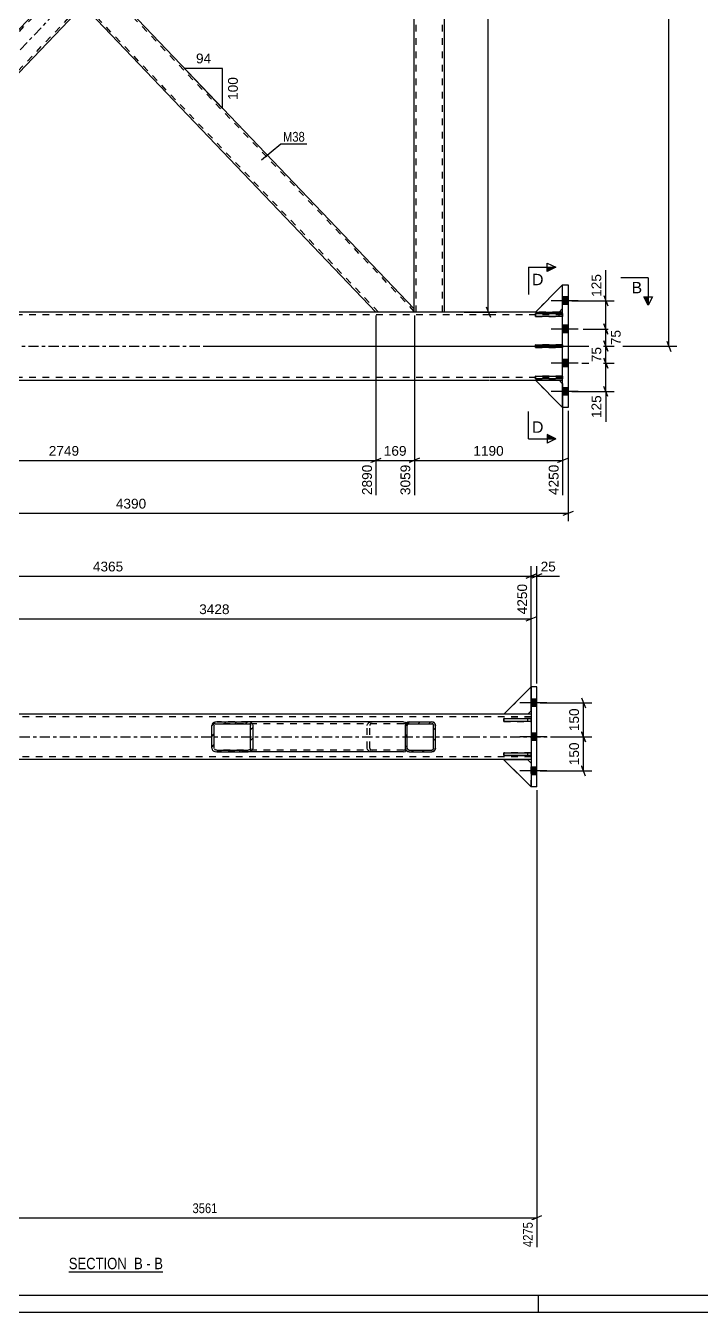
# Model space of a CAD drawing. Header units: millimetres. Extents: x 0 to 1189, y 0 to 841.
# Drawn here: x 198.4 to 396.8, y 0 to 377.7 of the extents above; entities that cross this region are included whole.
import ezdxf

# ---------------------------------------------------------------- set-up
doc = ezdxf.new("R2010")
doc.units = ezdxf.units.MM
doc.linetypes.add('DXK_LINE_DOT2', pattern=[3.9198, 1.9599, -1.9599])
doc.linetypes.add('DXK_LINE_DOT3', pattern=[5.9187, 2.979, -0.9799, 0.9799, -0.9799])
doc.styles.add('Arial', font='ARIAL.TTF', dxfattribs={"height": 0.2})
doc.styles.add('Arial Narrow', font='ARIALN.TTF', dxfattribs={"height": 0.2})

# ---------------------------------------------------------------- blocks, each defined once
blk = doc.blocks.new('Unknown-318890741-1126')
at = {"color": 5, "linetype": 'Continuous'}
for p, q in [((5, 5), (1184, 5)), ((349, 0), (349, 5)), ((0, 0), (1189, 0))]:
    blk.add_line(p, q, dxfattribs=at)
blk = doc.blocks.new('Unknown-318890741-17 - 2578')
at = {"color": 6, "linetype": 'Continuous'}
blk.add_line((211.03, 11.9), (238.67, 11.9), dxfattribs=at)
at = {"color": 0, "linetype": 'Continuous'}
blk.add_wipeout([(229.14, 12.65), (229.14, 16.15), (211.03, 16.15), (211.03, 12.65)], dxfattribs=at)
at = {"color": 7, "linetype": 'Continuous', "style": 'Arial Narrow'}
blk.add_text('SECTION ', height=3.34, dxfattribs=at).set_placement((211.03, 12.65))
at = {"color": 0, "linetype": 'Continuous'}
blk.add_wipeout([(232.74, 12.65), (232.74, 16.15), (230.19, 16.15), (230.19, 12.65)], dxfattribs=at)
blk.add_wipeout([(235.07, 12.65), (235.07, 16.15), (233.79, 16.15), (233.79, 12.65)], dxfattribs=at)
at = {"color": 7, "linetype": 'Continuous', "style": 'Arial Narrow'}
blk.add_text('B', height=3.34, dxfattribs=at).set_placement((230.19, 12.65))
at = {"color": 0, "linetype": 'Continuous'}
blk.add_wipeout([(238.67, 12.65), (238.67, 16.15), (236.12, 16.15), (236.12, 12.65)], dxfattribs=at)
at = {"color": 7, "linetype": 'Continuous', "style": 'Arial Narrow'}
for s, p in [('B', (236.12, 12.65)), ('-', (233.79, 12.65))]:
    blk.add_text(s, height=3.34, dxfattribs=at).set_placement(p)
blk = doc.blocks.new('Part-318890741-4212 - 4193')
at = {"color": 7, "linetype": 'DXK_LINE_DOT2'}
for p, q in [((356.05, 293.14), (348.05, 293.14)), ((348.05, 293.14), (348.05, 292.34)), ((348.05, 292.34), (356.05, 292.34)), ((355.05, 292.34), (355.05, 293.14)), ((356.05, 292.34), (356.05, 293.14))]:
    blk.add_line(p, q, dxfattribs=at)
blk = doc.blocks.new('Part-318890741-4277 - 4193')
at = {"color": 7, "linetype": 'DXK_LINE_DOT2'}
for p, q in [((117.95, 293.81), (301.98, 486.28)), ((128.46, 293.62), (312.49, 486.09)), ((312.5, 486.28), (301.24, 486.28)), ((312.49, 486.09), (312.49, 486.28)), ((209.13, 389.95), (215.22, 396.32)), ((221.31, 389.95), (215.22, 383.58)), ((117.95, 294.59), (118.55, 295.21)), ((117.95, 294.59), (117.95, 294.13)), ((117.95, 294.13), (117.94, 293.62)), ((129.2, 293.62), (117.94, 293.62)), ((117.95, 293.62), (117.95, 293.81))]:
    blk.add_line(p, q, dxfattribs=at)
at = {"color": 7, "linetype": 'DXK_LINE_DOT3'}
blk.add_line((123.11, 293.62), (307.32, 486.28), dxfattribs=at)
at = {"color": 2, "linetype": 'Continuous'}
for p, q in [((301.24, 486.28), (215.22, 396.32)), ((312.49, 485.32), (221.31, 389.95)), ((312.49, 485.77), (312.5, 486.28)), ((312.49, 485.32), (312.49, 485.77)), ((118.55, 295.21), (209.13, 389.95)), ((215.22, 383.58), (129.2, 293.62))]:
    blk.add_line(p, q, dxfattribs=at)
blk = doc.blocks.new('Part-318890741-4316 - 4193')
at = {"color": 2, "linetype": 'Continuous'}
for p, q in [((348.05, 283.97), (356.05, 283.97)), ((348.05, 283.17), (348.05, 283.97)), ((356.05, 283.97), (356.05, 283.17)), ((356.05, 283.17), (348.05, 283.17))]:
    blk.add_line(p, q, dxfattribs=at)
at = {"color": 7, "linetype": 'DXK_LINE_DOT2'}
blk.add_line((355.05, 283.17), (355.05, 283.97), dxfattribs=at)
blk = doc.blocks.new('Part-318890741-4252 - 4193')
at = {"color": 2, "linetype": 'Continuous'}
for p, q in [((215.96, 384.36), (221.31, 389.95)), ((312.49, 294.59), (221.31, 389.95)), ((215.22, 383.58), (215.96, 384.36)), ((301.24, 293.62), (215.22, 383.58)), ((312.49, 294.13), (312.49, 294.59)), ((312.5, 293.62), (312.49, 294.13))]:
    blk.add_line(p, q, dxfattribs=at)
at = {"color": 7, "linetype": 'DXK_LINE_DOT2'}
for p, q in [((312.49, 293.81), (220.94, 389.56)), ((215.27, 383.64), (215.96, 384.36)), ((215.59, 383.97), (215.62, 384)), ((301.97, 293.62), (215.59, 383.97)), ((312.5, 293.62), (301.24, 293.62)), ((312.49, 293.62), (312.49, 293.81)), ((312.49, 293.63), (312.49, 293.62))]:
    blk.add_line(p, q, dxfattribs=at)
blk = doc.blocks.new('Part-318890741-4317 - 4193')
at = {"color": 2, "linetype": 'Continuous'}
for p, q in [((348.05, 274.81), (356.05, 274.81)), ((348.05, 274.01), (348.05, 274.81)), ((356.05, 274.01), (348.05, 274.01)), ((356.05, 274.81), (356.05, 274.01))]:
    blk.add_line(p, q, dxfattribs=at)
at = {"color": 7, "linetype": 'DXK_LINE_DOT2'}
blk.add_line((355.05, 274.01), (355.05, 274.81), dxfattribs=at)
blk = doc.blocks.new('Part-318890741-4318 - 4193')
at = {"color": 7, "linetype": 'DXK_LINE_DOT2'}
for p, q in [((356.05, 283.97), (348.05, 283.97)), ((348.05, 283.97), (348.05, 283.17)), ((355.05, 283.17), (355.05, 283.97)), ((356.05, 283.17), (356.05, 283.97)), ((348.05, 283.17), (356.05, 283.17))]:
    blk.add_line(p, q, dxfattribs=at)
blk = doc.blocks.new('Part-318890741-4322 - 4193')
at = {"color": 7, "linetype": 'DXK_LINE_DOT2'}
for p, q in [((356.05, 301.62), (348.05, 293.62)), ((356.05, 294.62), (356.05, 301.62)), ((355.05, 293.62), (356.05, 294.62)), ((348.05, 293.62), (355.05, 293.62))]:
    blk.add_line(p, q, dxfattribs=at)
blk = doc.blocks.new('Part-318890741-4258 - 4193')
at = {"color": 7, "linetype": 'DXK_LINE_DOT2'}
for p, q in [((312.49, 486.28), (321.29, 486.28)), ((312.49, 485.32), (312.49, 486.28)), ((313.02, 293.62), (313.02, 486.28)), ((320.75, 293.62), (320.75, 486.28)), ((312.49, 293.62), (312.49, 294.59)), ((321.29, 293.62), (312.49, 293.62))]:
    blk.add_line(p, q, dxfattribs=at)
at = {"color": 2, "linetype": 'Continuous'}
for p, q in [((312.49, 294.59), (312.49, 485.32)), ((321.29, 486.28), (321.29, 293.62))]:
    blk.add_line(p, q, dxfattribs=at)
blk = doc.blocks.new('Part-318890741-4323 - 4193')
at = {"color": 2, "linetype": 'Continuous'}
for p, q in [((356.05, 301.62), (348.05, 293.62)), ((355.05, 293.62), (356.05, 294.62)), ((348.05, 293.62), (355.05, 293.62))]:
    blk.add_line(p, q, dxfattribs=at)
at = {"color": 7, "linetype": 'DXK_LINE_DOT2'}
blk.add_line((356.05, 294.62), (356.05, 301.62), dxfattribs=at)
blk = doc.blocks.new('Part-318890741-4309 - 4193')
at = {"color": 7, "linetype": 'DXK_LINE_DOT2'}
for p, q in [((108.55, 273.74), (108.55, 293.62)), ((118.55, 293.62), (108.55, 293.62)), ((334.62, 292.82), (108.55, 292.82)), ((356.05, 292.82), (334.72, 292.82)), ((355.05, 293.62), (348.05, 293.62)), ((356.05, 273.62), (356.05, 293.62)), ((108.55, 274.42), (108.55, 274.48)), ((334.62, 274.42), (108.55, 274.42)), ((118.06, 273.62), (109.04, 273.62)), ((356.05, 274.42), (334.72, 274.42))]:
    blk.add_line(p, q, dxfattribs=at)
at = {"color": 2, "linetype": 'Continuous'}
for p, q in [((334.62, 293.62), (118.55, 293.62)), ((348.05, 293.62), (334.72, 293.62)), ((356.05, 293.62), (355.05, 293.62)), ((108.55, 273.62), (108.55, 274.4)), ((109.04, 273.62), (108.55, 273.62)), ((118.06, 273.62), (334.62, 273.62)), ((334.72, 273.62), (356.05, 273.62))]:
    blk.add_line(p, q, dxfattribs=at)
at = {"color": 7, "linetype": 'DXK_LINE_DOT3'}
for p, q in [((98.55, 283.62), (334.62, 283.62)), ((334.72, 283.62), (366.05, 283.62))]:
    blk.add_line(p, q, dxfattribs=at)
blk = doc.blocks.new('Part-318890741-4315 - 4193')
at = {"color": 2, "linetype": 'Continuous'}
for p, q in [((356.05, 301.62), (357.72, 301.62)), ((356.05, 293.14), (356.05, 301.62)), ((357.72, 301.62), (357.72, 265.62)), ((356.05, 283.97), (356.05, 292.34)), ((356.05, 274.81), (356.05, 283.17)), ((356.05, 265.62), (356.05, 274.01)), ((357.72, 265.62), (356.05, 265.62))]:
    blk.add_line(p, q, dxfattribs=at)
at = {"color": 7, "linetype": 'DXK_LINE_DOT2'}
for p, q in [((356.05, 292.34), (356.05, 293.14)), ((356.05, 283.17), (356.05, 283.97)), ((356.05, 274.01), (356.05, 274.81))]:
    blk.add_line(p, q, dxfattribs=at)
blk = doc.blocks.new('Part-318890741-4319 - 4193')
at = {"color": 7, "linetype": 'DXK_LINE_DOT2'}
for p, q in [((356.05, 274.81), (348.05, 274.81)), ((348.05, 274.81), (348.05, 274.01)), ((348.05, 274.01), (356.05, 274.01)), ((355.05, 274.01), (355.05, 274.81)), ((356.05, 274.01), (356.05, 274.81))]:
    blk.add_line(p, q, dxfattribs=at)
blk = doc.blocks.new('Part-318890741-4320 - 4193')
at = {"color": 7, "linetype": 'DXK_LINE_DOT2'}
for p, q in [((348.05, 273.57), (355.05, 273.57)), ((356.05, 265.57), (348.05, 273.57)), ((355.05, 273.57), (356.05, 272.57)), ((356.05, 272.57), (356.05, 265.57))]:
    blk.add_line(p, q, dxfattribs=at)
blk = doc.blocks.new('Part-318890741-4321 - 4193')
at = {"color": 2, "linetype": 'Continuous'}
for p, q in [((348.05, 273.57), (355.05, 273.57)), ((356.05, 265.57), (348.05, 273.57)), ((355.05, 273.57), (356.05, 272.57)), ((356.05, 265.57), (356.05, 265.62))]:
    blk.add_line(p, q, dxfattribs=at)
at = {"color": 7, "linetype": 'DXK_LINE_DOT2'}
blk.add_line((356.05, 265.62), (356.05, 272.57), dxfattribs=at)
blk = doc.blocks.new('Bolt-318890741-4334 - 4193')
at = {"linetype": 'Continuous'}
for points in [[(356.05, 298.05), (356.05, 295.85), (357.72, 295.85), (357.72, 298.05)], [(356.05, 298.05), (356.05, 295.85), (357.72, 295.85), (357.72, 298.05)], [(356.05, 298.05), (356.05, 295.85), (357.72, 295.85), (357.72, 298.05)], [(356.05, 289.72), (356.05, 287.52), (357.72, 287.52), (357.72, 289.72)], [(356.05, 289.72), (356.05, 287.52), (357.72, 287.52), (357.72, 289.72)], [(356.05, 279.72), (356.05, 277.52), (357.72, 277.52), (357.72, 279.72)], [(356.05, 279.72), (356.05, 277.52), (357.72, 277.52), (357.72, 279.72)], [(356.05, 271.38), (356.05, 269.18), (357.72, 269.18), (357.72, 271.38)], [(356.05, 271.38), (356.05, 269.18), (357.72, 269.18), (357.72, 271.38)], [(356.05, 271.38), (356.05, 269.18), (357.72, 269.18), (357.72, 271.38)]]:
    blk.add_hatch(color=1, dxfattribs=at).paths.add_polyline_path(points)
at = {"color": 1, "linetype": 'Continuous'}
for p, q in [((360.65, 296.95), (352.72, 296.95)), ((360.65, 296.95), (352.72, 296.95)), ((360.65, 296.95), (352.72, 296.95)), ((357.72, 298.05), (356.05, 298.05)), ((357.72, 298.05), (356.05, 298.05)), ((357.72, 298.05), (356.05, 298.05)), ((357.72, 295.85), (356.05, 295.85)), ((357.72, 295.85), (356.05, 295.85)), ((357.72, 295.85), (356.05, 295.85)), ((360.65, 288.62), (352.72, 288.62)), ((360.65, 288.62), (352.72, 288.62)), ((357.72, 289.72), (356.05, 289.72)), ((357.72, 289.72), (356.05, 289.72)), ((357.72, 287.52), (356.05, 287.52)), ((357.72, 287.52), (356.05, 287.52)), ((357.72, 279.72), (356.05, 279.72)), ((357.72, 279.72), (356.05, 279.72)), ((360.65, 278.62), (352.72, 278.62)), ((360.65, 278.62), (352.72, 278.62)), ((357.72, 277.52), (356.05, 277.52)), ((357.72, 277.52), (356.05, 277.52)), ((360.65, 270.28), (352.72, 270.28)), ((360.65, 270.28), (352.72, 270.28)), ((360.65, 270.28), (352.72, 270.28)), ((357.72, 271.38), (356.05, 271.38)), ((357.72, 271.38), (356.05, 271.38)), ((357.72, 271.38), (356.05, 271.38)), ((357.72, 269.18), (356.05, 269.18)), ((357.72, 269.18), (356.05, 269.18)), ((357.72, 269.18), (356.05, 269.18))]:
    blk.add_line(p, q, dxfattribs=at)
blk = doc.blocks.new('Part-318890741-4400 - 4193')
at = {"color": 2, "linetype": 'Continuous'}
for p, q in [((348.05, 293.14), (356.05, 293.14)), ((348.05, 292.34), (348.05, 293.14)), ((356.05, 292.34), (348.05, 292.34)), ((356.05, 293.14), (356.05, 292.34))]:
    blk.add_line(p, q, dxfattribs=at)
at = {"color": 7, "linetype": 'DXK_LINE_DOT2'}
blk.add_line((355.05, 292.34), (355.05, 293.14), dxfattribs=at)
blk = doc.blocks.new('Part-318890741-2645 - 2578')
at = {"linetype": 'Continuous'}
h = blk.add_hatch(dxfattribs=at)
h.set_pattern_fill('', scale=0.7, style=0, pattern_type=0)
h.set_pattern_definition([(45, (264.2515, 164.5955), (-1.57154, 1.57154), [])])
h.paths.add_polyline_path([(263.69, 164.51), (264.25, 164.6), (264.73, 164.83), (265.05, 165.17), (265.16, 165.58), (265.16, 172.25), (265.05, 172.66), (264.73, 173), (264.25, 173.23), (263.69, 173.31), (254.46, 173.31), (253.9, 173.23), (253.42, 173), (253.1, 172.66), (252.99, 172.25), (252.99, 165.58), (253.1, 165.17), (253.42, 164.83), (253.9, 164.6), (254.46, 164.51)])
h.paths.add_polyline_path([(254.18, 165.09), (253.94, 165.2), (253.78, 165.38), (253.73, 165.58), (253.73, 172.25), (253.78, 172.45), (253.94, 172.62), (254.18, 172.74), (254.46, 172.78), (263.69, 172.78), (263.97, 172.74), (264.21, 172.62), (264.37, 172.45), (264.42, 172.25), (264.42, 165.58), (264.37, 165.38), (264.21, 165.2), (263.97, 165.09), (263.69, 165.05), (254.46, 165.05)])
at = {"color": 2, "linetype": 'Continuous'}
for p, q in [((253.1, 172.66), (252.99, 172.25)), ((252.99, 165.58), (252.99, 172.25)), ((253.73, 172.25), (253.78, 172.45)), ((253.73, 165.58), (253.73, 172.25)), ((254.46, 173.31), (253.9, 173.23)), ((254.18, 172.74), (254.46, 172.78)), ((254.46, 173.31), (263.69, 173.31)), ((254.46, 172.78), (263.69, 172.78)), ((309.35, 173.31), (263.69, 173.31)), ((264.25, 173.23), (263.69, 173.31)), ((263.69, 172.78), (263.97, 172.74)), ((264.37, 172.45), (264.42, 172.25)), ((264.42, 165.58), (264.42, 172.25)), ((265.16, 172.25), (265.05, 172.66)), ((265.16, 165.58), (265.16, 172.25)), ((309.35, 173.31), (309.92, 173.23)), ((309.9, 172.59), (309.92, 173.23)), ((309.92, 173.23), (309.9, 173)), ((309.9, 173), (309.9, 172.66)), ((309.9, 172.66), (309.9, 172.25)), ((252.99, 165.58), (253.1, 165.17)), ((253.78, 165.38), (253.73, 165.58)), ((253.9, 164.6), (254.46, 164.51)), ((254.46, 165.05), (254.18, 165.09)), ((254.46, 165.05), (263.69, 165.05)), ((254.46, 164.51), (263.69, 164.51)), ((263.97, 165.09), (263.69, 165.05)), ((263.69, 164.51), (264.25, 164.6)), ((309.35, 164.51), (263.69, 164.51)), ((264.42, 165.58), (264.37, 165.38)), ((265.05, 165.17), (265.16, 165.58)), ((309.35, 164.51), (309.92, 164.6)), ((309.9, 164.83), (309.9, 165.58)), ((309.92, 164.6), (309.9, 165.23)), ((309.92, 164.6), (309.9, 164.83))]:
    blk.add_line(p, q, dxfattribs=at)
at = {"color": 7, "linetype": 'DXK_LINE_DOT2'}
for p, q in [((263.69, 173.31), (254.46, 173.31)), ((309.35, 172.78), (254.46, 172.78)), ((298.65, 172.25), (298.76, 172.66)), ((298.65, 165.58), (298.65, 172.25)), ((299.45, 172.45), (299.39, 172.25)), ((299.39, 165.58), (299.39, 172.25)), ((299.56, 173.23), (300.13, 173.31)), ((300.13, 172.78), (299.85, 172.74)), ((309.63, 172.74), (309.35, 172.78)), ((309.87, 172.62), (309.63, 172.74)), ((309.9, 172.59), (309.87, 172.62)), ((309.9, 165.58), (309.9, 172.25)), ((309.35, 165.05), (254.46, 165.05)), ((263.69, 164.51), (254.46, 164.51)), ((298.76, 165.17), (298.65, 165.58)), ((299.39, 165.58), (299.45, 165.38)), ((300.13, 164.51), (299.56, 164.6)), ((299.85, 165.09), (300.13, 165.05)), ((309.35, 165.05), (309.63, 165.09)), ((309.63, 165.09), (309.87, 165.2)), ((309.87, 165.2), (309.9, 165.23))]:
    blk.add_line(p, q, dxfattribs=at)
at = {"color": 2, "linetype": 'Continuous'}
for centre, radius, start, end in [((254.23, 171.93), 1.35, 104.389, 147.3289), ((254.35, 172.09), 0.673, 104.389, 147.3289), ((263.8, 172.09), 0.673, 32.6711, 75.611), ((263.92, 171.93), 1.35, 32.6711, 75.611), ((254.23, 165.9), 1.35, 212.6711, 255.611), ((254.35, 165.74), 0.673, 212.6711, 255.611), ((263.8, 165.74), 0.673, 284.389, 327.3289), ((263.92, 165.9), 1.35, 284.389, 327.3289)]:
    blk.add_arc(centre, radius, start, end, dxfattribs=at)
at = {"color": 7, "linetype": 'DXK_LINE_DOT2'}
for centre, radius, start, end in [((299.9, 171.93), 1.35, 104.389, 147.3289), ((300.01, 172.09), 0.673, 104.389, 147.3289), ((299.9, 165.9), 1.35, 212.6711, 255.611), ((300.01, 165.74), 0.673, 212.6711, 255.611)]:
    blk.add_arc(centre, radius, start, end, dxfattribs=at)
blk = doc.blocks.new('Part-318890741-2590 - 2578')
at = {"color": 7, "linetype": 'DXK_LINE_DOT2'}
for p, q in [((345.8, 162.2), (338.8, 162.2)), ((338.8, 162.2), (346.8, 154.2)), ((346.8, 161.2), (345.8, 162.2)), ((346.8, 154.2), (346.8, 161.2))]:
    blk.add_line(p, q, dxfattribs=at)
blk = doc.blocks.new('Part-318890741-2584 - 2578')
at = {"color": 2, "linetype": 'Continuous'}
for p, q in [((105.97, 175.58), (105.97, 173.98)), ((328.7, 175.58), (105.97, 175.58)), ((105.97, 163.85), (105.97, 173.98)), ((338.8, 175.58), (328.8, 175.58)), ((346.8, 175.58), (345.8, 175.58)), ((105.97, 162.25), (105.97, 163.85)), ((107.63, 162.25), (105.97, 162.25)), ((328.7, 162.25), (114.3, 162.25)), ((346.8, 162.25), (328.8, 162.25))]:
    blk.add_line(p, q, dxfattribs=at)
at = {"color": 7, "linetype": 'DXK_LINE_DOT2'}
for p, q in [((105.97, 175.58), (105.97, 175.11)), ((328.7, 174.78), (105.97, 174.78)), ((346.8, 174.78), (328.8, 174.78)), ((345.8, 175.58), (338.8, 175.58)), ((346.8, 175.58), (346.8, 162.25)), ((105.97, 163.85), (105.97, 162.37)), ((328.7, 163.05), (105.97, 163.05)), ((346.8, 163.05), (328.8, 163.05)), ((114.3, 162.25), (107.63, 162.25))]:
    blk.add_line(p, q, dxfattribs=at)
at = {"color": 7, "linetype": 'DXK_LINE_DOT3'}
for p, q in [((95.97, 168.91), (328.7, 168.91)), ((328.8, 168.91), (356.8, 168.91))]:
    blk.add_line(p, q, dxfattribs=at)
blk = doc.blocks.new('Part-318890741-2593 - 2578')
at = {"color": 7, "linetype": 'DXK_LINE_DOT2'}
for p, q in [((338.8, 175.58), (346.8, 183.58)), ((346.8, 183.58), (346.8, 176.58)), ((345.8, 175.58), (338.8, 175.58)), ((346.8, 176.58), (345.8, 175.58))]:
    blk.add_line(p, q, dxfattribs=at)
blk = doc.blocks.new('Part-318890741-2586 - 2578')
at = {"color": 2, "linetype": 'Continuous'}
for p, q in [((348.47, 183.58), (346.8, 183.58)), ((346.8, 183.58), (346.8, 154.25)), ((348.47, 154.25), (348.47, 183.58)), ((348.47, 154.25), (346.8, 154.25))]:
    blk.add_line(p, q, dxfattribs=at)
blk = doc.blocks.new('Part-318890741-2587 - 2578')
at = {"color": 7, "linetype": 'DXK_LINE_DOT2'}
for p, q in [((345.8, 162.2), (338.8, 162.2)), ((338.8, 162.2), (346.8, 154.2)), ((346.8, 161.2), (345.8, 162.2)), ((346.8, 154.2), (346.8, 161.2))]:
    blk.add_line(p, q, dxfattribs=at)
blk = doc.blocks.new('Part-318890741-2596 - 2578')
at = {"color": 7, "linetype": 'DXK_LINE_DOT2'}
for p, q in [((338.8, 175.58), (346.8, 183.58)), ((346.8, 183.58), (346.8, 176.58)), ((345.8, 175.58), (338.8, 175.58)), ((346.8, 176.58), (345.8, 175.58))]:
    blk.add_line(p, q, dxfattribs=at)
blk = doc.blocks.new('Part-318890741-2597 - 2578')
at = {"color": 7, "linetype": 'DXK_LINE_DOT2'}
for p, q in [((346.8, 174.26), (338.8, 174.26)), ((338.8, 174.26), (338.8, 173.46)), ((345.8, 173.46), (345.8, 174.26)), ((346.8, 173.46), (346.8, 174.26)), ((338.8, 173.46), (346.8, 173.46))]:
    blk.add_line(p, q, dxfattribs=at)
blk = doc.blocks.new('Part-318890741-2598 - 2578')
at = {"color": 7, "linetype": 'DXK_LINE_DOT2'}
for p, q in [((346.8, 164.26), (338.8, 164.26)), ((338.8, 164.26), (338.8, 163.46)), ((338.8, 163.46), (346.8, 163.46)), ((345.8, 163.46), (345.8, 164.26)), ((346.8, 163.46), (346.8, 164.26))]:
    blk.add_line(p, q, dxfattribs=at)
blk = doc.blocks.new('Part-318890741-2599 - 2578')
at = {"color": 2, "linetype": 'Continuous'}
for p, q in [((338.8, 173.46), (338.8, 174.26)), ((338.8, 174.26), (346.8, 174.26)), ((346.8, 174.26), (346.8, 173.46)), ((346.8, 173.46), (338.8, 173.46))]:
    blk.add_line(p, q, dxfattribs=at)
at = {"color": 7, "linetype": 'DXK_LINE_DOT2'}
blk.add_line((345.8, 173.46), (345.8, 174.26), dxfattribs=at)
blk = doc.blocks.new('Part-318890741-2600 - 2578')
at = {"color": 2, "linetype": 'Continuous'}
for p, q in [((338.8, 163.46), (338.8, 164.26)), ((338.8, 164.26), (346.8, 164.26)), ((346.8, 163.46), (338.8, 163.46)), ((346.8, 164.26), (346.8, 163.46))]:
    blk.add_line(p, q, dxfattribs=at)
at = {"color": 7, "linetype": 'DXK_LINE_DOT2'}
blk.add_line((345.8, 163.46), (345.8, 164.26), dxfattribs=at)
blk = doc.blocks.new('Bolt-318890741-2632 - 2578')
at = {"linetype": 'Continuous'}
for points in [[(346.8, 180.01), (346.8, 177.81), (348.47, 177.81), (348.47, 180.01)], [(346.8, 180.01), (346.8, 177.81), (348.47, 177.81), (348.47, 180.01)], [(346.8, 180.01), (346.8, 177.81), (348.47, 177.81), (348.47, 180.01)], [(346.8, 180.01), (346.8, 177.81), (348.47, 177.81), (348.47, 180.01)], [(346.8, 170.01), (346.8, 167.81), (348.47, 167.81), (348.47, 170.01)], [(346.8, 170.01), (346.8, 167.81), (348.47, 167.81), (348.47, 170.01)], [(346.8, 160.01), (346.8, 157.81), (348.47, 157.81), (348.47, 160.01)], [(346.8, 160.01), (346.8, 157.81), (348.47, 157.81), (348.47, 160.01)], [(346.8, 160.01), (346.8, 157.81), (348.47, 157.81), (348.47, 160.01)], [(346.8, 160.01), (346.8, 157.81), (348.47, 157.81), (348.47, 160.01)]]:
    blk.add_hatch(color=1, dxfattribs=at).paths.add_polyline_path(points)
at = {"color": 1, "linetype": 'Continuous'}
for p, q in [((351.4, 178.91), (343.47, 178.91)), ((351.4, 178.91), (343.47, 178.91)), ((351.4, 178.91), (343.47, 178.91)), ((351.4, 178.91), (343.47, 178.91)), ((348.47, 180.01), (346.8, 180.01)), ((348.47, 180.01), (346.8, 180.01)), ((348.47, 180.01), (346.8, 180.01)), ((348.47, 180.01), (346.8, 180.01)), ((348.47, 177.81), (346.8, 177.81)), ((348.47, 177.81), (346.8, 177.81)), ((348.47, 177.81), (346.8, 177.81)), ((348.47, 177.81), (346.8, 177.81)), ((348.47, 170.01), (346.8, 170.01)), ((348.47, 170.01), (346.8, 170.01)), ((351.4, 168.91), (343.47, 168.91)), ((351.4, 168.91), (343.47, 168.91)), ((348.47, 167.81), (346.8, 167.81)), ((348.47, 167.81), (346.8, 167.81)), ((351.4, 158.91), (343.47, 158.91)), ((351.4, 158.91), (343.47, 158.91)), ((351.4, 158.91), (343.47, 158.91)), ((351.4, 158.91), (343.47, 158.91)), ((348.47, 160.01), (346.8, 160.01)), ((348.47, 160.01), (346.8, 160.01)), ((348.47, 160.01), (346.8, 160.01)), ((348.47, 160.01), (346.8, 160.01)), ((348.47, 157.81), (346.8, 157.81)), ((348.47, 157.81), (346.8, 157.81)), ((348.47, 157.81), (346.8, 157.81)), ((348.47, 157.81), (346.8, 157.81))]:
    blk.add_line(p, q, dxfattribs=at)
blk = doc.blocks.new('Part-318890741-2642 - 2578')
at = {"linetype": 'Continuous'}
h = blk.add_hatch(dxfattribs=at)
h.set_pattern_fill('', scale=0.7, style=0, pattern_type=0)
h.set_pattern_definition([(45, (318.0436, 164.5955), (-1.57154, 1.57154), [])])
h.paths.add_polyline_path([(317.64, 164.51), (318.04, 164.6), (318.39, 164.83), (318.62, 165.17), (318.7, 165.58), (318.7, 172.25), (318.62, 172.66), (318.39, 173), (318.04, 173.23), (317.64, 173.31), (310.97, 173.31), (310.56, 173.23), (310.21, 173), (309.98, 172.66), (309.9, 172.25), (309.9, 165.58), (309.98, 165.17), (310.21, 164.83), (310.56, 164.6), (310.97, 164.51)])
h.paths.add_polyline_path([(310.76, 165.09), (310.59, 165.2), (310.48, 165.38), (310.44, 165.58), (310.44, 172.25), (310.48, 172.45), (310.59, 172.62), (310.76, 172.74), (310.97, 172.78), (317.64, 172.78), (317.84, 172.74), (318.01, 172.62), (318.13, 172.45), (318.17, 172.25), (318.17, 165.58), (318.13, 165.38), (318.01, 165.2), (317.84, 165.09), (317.64, 165.05), (310.97, 165.05)])
at = {"color": 7, "linetype": 'DXK_LINE_DOT2'}
for p, q in [((309.9, 172.25), (309.98, 172.66)), ((309.9, 165.58), (309.9, 172.25)), ((310.48, 172.45), (310.44, 172.25)), ((310.44, 165.58), (310.44, 172.25)), ((310.56, 173.23), (310.97, 173.31)), ((310.97, 172.78), (310.76, 172.74)), ((310.97, 173.31), (317.64, 173.31)), ((310.97, 172.78), (317.64, 172.78)), ((317.64, 173.31), (318.04, 173.23)), ((317.84, 172.74), (317.64, 172.78)), ((318.17, 172.25), (318.13, 172.45)), ((318.17, 165.58), (318.17, 172.25)), ((318.62, 172.66), (318.7, 172.25)), ((318.7, 165.58), (318.7, 172.25)), ((309.98, 165.17), (309.9, 165.58)), ((310.44, 165.58), (310.48, 165.38)), ((310.97, 164.51), (310.56, 164.6)), ((310.76, 165.09), (310.97, 165.05)), ((310.97, 165.05), (317.64, 165.05)), ((310.97, 164.51), (317.64, 164.51)), ((317.64, 165.05), (317.84, 165.09)), ((318.04, 164.6), (317.64, 164.51)), ((318.13, 165.38), (318.17, 165.58)), ((318.7, 165.58), (318.62, 165.17))]:
    blk.add_line(p, q, dxfattribs=at)
at = {"color": 2, "linetype": 'Continuous'}
for p, q in [((309.98, 172.66), (309.9, 172.25)), ((309.9, 165.58), (309.9, 172.25)), ((310.44, 172.25), (310.48, 172.45)), ((310.44, 165.58), (310.44, 172.25)), ((310.97, 173.31), (310.56, 173.23)), ((310.76, 172.74), (310.97, 172.78)), ((310.97, 173.31), (317.64, 173.31)), ((310.97, 172.78), (317.64, 172.78)), ((318.04, 173.23), (317.64, 173.31)), ((317.64, 172.78), (317.84, 172.74)), ((318.13, 172.45), (318.17, 172.25)), ((318.17, 165.58), (318.17, 172.25)), ((318.7, 172.25), (318.62, 172.66)), ((318.7, 165.58), (318.7, 172.25)), ((309.9, 165.58), (309.98, 165.17)), ((310.48, 165.38), (310.44, 165.58)), ((310.56, 164.6), (310.97, 164.51)), ((310.97, 165.05), (310.76, 165.09)), ((310.97, 165.05), (317.64, 165.05)), ((310.97, 164.51), (317.64, 164.51)), ((317.84, 165.09), (317.64, 165.05)), ((317.64, 164.51), (318.04, 164.6)), ((318.17, 165.58), (318.13, 165.38)), ((318.62, 165.17), (318.7, 165.58))]:
    blk.add_line(p, q, dxfattribs=at)
at = {"color": 7, "linetype": 'DXK_LINE_DOT2'}
for centre, radius, start, end in [((310.97, 172.25), 1.07, 112.5, 157.5), ((310.97, 172.25), 0.533, 112.5, 157.5), ((317.64, 172.25), 0.533, 22.5, 67.5), ((317.64, 172.25), 1.07, 22.5, 67.5), ((310.97, 165.58), 1.07, 202.5, 247.5), ((310.97, 165.58), 0.533, 202.5, 247.5), ((317.64, 165.58), 0.533, 292.5, 337.5), ((317.64, 165.58), 1.07, 292.5, 337.5)]:
    blk.add_arc(centre, radius, start, end, dxfattribs=at)
at = {"color": 2, "linetype": 'Continuous'}
for centre, radius, start, end in [((310.97, 172.25), 1.07, 112.5, 157.5), ((310.97, 172.25), 0.533, 112.5, 157.5), ((317.64, 172.25), 0.533, 22.5, 67.5), ((317.64, 172.25), 1.07, 22.5, 67.5), ((310.97, 165.58), 1.07, 202.5, 247.5), ((310.97, 165.58), 0.533, 202.5, 247.5), ((317.64, 165.58), 0.533, 292.5, 337.5), ((317.64, 165.58), 1.07, 292.5, 337.5)]:
    blk.add_arc(centre, radius, start, end, dxfattribs=at)
blk = doc.blocks.new('Part-318890741-2667 - 2578')
at = {"color": 2, "linetype": 'Continuous'}
for p, q in [((338.8, 175.58), (346.8, 183.58)), ((345.8, 175.58), (338.8, 175.58)), ((346.8, 176.58), (345.8, 175.58))]:
    blk.add_line(p, q, dxfattribs=at)
at = {"color": 7, "linetype": 'DXK_LINE_DOT2'}
blk.add_line((346.8, 176.58), (346.8, 183.58), dxfattribs=at)
blk = doc.blocks.new('Part-318890741-2675 - 2578')
at = {"color": 2, "linetype": 'Continuous'}
for p, q in [((345.8, 162.2), (338.8, 162.2)), ((338.8, 162.2), (346.8, 154.2)), ((346.8, 161.2), (345.8, 162.2)), ((346.8, 154.25), (346.8, 154.2))]:
    blk.add_line(p, q, dxfattribs=at)
at = {"color": 7, "linetype": 'DXK_LINE_DOT2'}
blk.add_line((346.8, 154.2), (346.8, 161.2), dxfattribs=at)
blk = doc.blocks.new('StraightDimension-318890741-23300 - 4193')
at = {"color": 7, "linetype": 'Continuous'}
for p, q in [((368.14, 298.45), (369.34, 295.45)), ((358.72, 296.95), (371.14, 296.95)), ((368.74, 288.62), (368.74, 296.95)), ((362.05, 288.62), (371.14, 288.62)), ((369.34, 287.12), (368.14, 290.12))]:
    blk.add_line(p, q, dxfattribs=at)
at = {"color": 0}
blk.add_wipeout([(367.99, 305.35), (363.79, 305.35), (363.79, 297.48), (367.99, 297.48)], dxfattribs=at)
at = {"color": 7, "linetype": 'Continuous'}
blk.add_line((368.74, 296.95), (368.74, 305.87), dxfattribs=at)
blk.add_line((368.74, 296.95), (368.74, 305.87), dxfattribs=at)
at = {"color": 3, "style": 'Arial'}
blk.add_text('125', height=2.865, rotation=90.0002, dxfattribs=at).set_placement((367.39, 298.08))
blk = doc.blocks.new('StraightDimension-318890741-4605 - 4193')
at = {"color": 7, "linetype": 'Continuous'}
for p, q in [((301.24, 292.62), (301.24, 239.89)), ((312.5, 292.62), (312.5, 239.89)), ((299.74, 249.48), (302.74, 250.68)), ((301.24, 250.08), (312.5, 250.08)), ((314, 250.68), (311, 249.48))]:
    blk.add_line(p, q, dxfattribs=at)
at = {"color": 0}
blk.add_wipeout([(310.8, 250.83), (310.8, 255.03), (302.93, 255.03), (302.93, 250.83)], dxfattribs=at)
at = {"color": 3, "style": 'Arial'}
blk.add_text('169', height=2.865, dxfattribs=at).set_placement((303.53, 251.43))
at = {"color": 0, "linetype": 'Continuous'}
blk.add_wipeout([(311.9, 249.38), (307.7, 249.38), (307.7, 239.29), (311.9, 239.29)], dxfattribs=at)
at = {"color": 3, "linetype": 'Continuous', "style": 'Arial'}
blk.add_text('3059', height=2.865, rotation=90.0002, dxfattribs=at).set_placement((311.3, 239.89))
blk = doc.blocks.new('StraightDimension-318890741-4798 - 4193')
at = {"color": 7, "linetype": 'Continuous'}
for p, q in [((360.7, 496.2), (389.61, 496.2)), ((387.81, 494.7), (386.61, 497.7)), ((387.21, 283.57), (387.21, 496.2)), ((353.05, 283.57), (389.61, 283.57)), ((386.61, 285.07), (387.81, 282.07))]:
    blk.add_line(p, q, dxfattribs=at)
at = {"color": 0}
blk.add_wipeout([(386.46, 394.93), (382.26, 394.93), (382.26, 384.84), (386.46, 384.84)], dxfattribs=at)
at = {"color": 3, "style": 'Arial'}
blk.add_text('3189', height=2.865, rotation=90.0002, dxfattribs=at).set_placement((385.86, 385.44))
blk = doc.blocks.new('StraightDimension-318890741-23303 - 4193')
at = {"color": 7, "linetype": 'Continuous'}
for p, q in [((368.14, 280.12), (369.34, 277.12)), ((361.65, 278.62), (371.14, 278.62)), ((368.74, 270.28), (368.74, 278.62)), ((358.72, 270.28), (371.14, 270.28)), ((369.34, 268.78), (368.14, 271.78))]:
    blk.add_line(p, q, dxfattribs=at)
at = {"color": 0}
blk.add_wipeout([(367.99, 269.76), (363.79, 269.76), (363.79, 261.89), (367.99, 261.89)], dxfattribs=at)
at = {"color": 7, "linetype": 'Continuous'}
blk.add_line((368.74, 270.28), (368.74, 261.36), dxfattribs=at)
blk.add_line((368.74, 270.28), (368.74, 261.36), dxfattribs=at)
at = {"color": 3, "style": 'Arial'}
blk.add_text('125', height=2.865, rotation=90.0002, dxfattribs=at).set_placement((367.39, 262.49))
blk = doc.blocks.new('AngleDimension-318890741-4459 - 4193')
at = {"color": 7, "linetype": 'Continuous'}
for p, q in [((245.17, 364.97), (245.04, 365.12)), ((256.16, 365.12), (245.04, 365.12)), ((256.16, 353.34), (245.04, 365.12)), ((256.16, 353.34), (256.16, 365.12))]:
    blk.add_line(p, q, dxfattribs=at)
at = {"color": 0}
for points in [[(253.42, 366.02), (253.42, 370.22), (247.78, 370.22), (247.78, 366.02)], [(261.26, 363.17), (257.06, 363.17), (257.06, 355.29), (261.26, 355.29)]]:
    blk.add_wipeout(points, dxfattribs=at)
at = {"color": 3, "style": 'Arial'}
blk.add_text('94', height=2.865, dxfattribs=at).set_placement((248.38, 366.62))
blk.add_text('100', height=2.865, rotation=90.0002, dxfattribs=at).set_placement((260.66, 355.89))
blk = doc.blocks.new('StraightDimension-318890741-4506 - 4193')
at = {"color": 7, "linetype": 'Continuous'}
for p, q in [((100.88, 272.74), (100.88, 232.18)), ((357.72, 264.62), (357.72, 232.18)), ((102.38, 235.18), (99.38, 233.98)), ((100.88, 234.58), (357.72, 234.58)), ((356.22, 233.98), (359.22, 235.18))]:
    blk.add_line(p, q, dxfattribs=at)
at = {"color": 0}
blk.add_wipeout([(234.35, 235.33), (234.35, 239.53), (224.25, 239.53), (224.25, 235.33)], dxfattribs=at)
at = {"color": 3, "style": 'Arial'}
blk.add_text('4390', height=2.865, dxfattribs=at).set_placement((224.85, 235.93))
blk = doc.blocks.new('StraightDimension-318890741-4594 - 4193')
at = {"color": 7, "linetype": 'Continuous'}
for p, q in [((312.5, 292.62), (312.5, 239.89)), ((356.05, 272.62), (356.05, 239.89)), ((314, 250.68), (311, 249.48)), ((312.5, 250.08), (356.05, 250.08)), ((354.55, 249.48), (357.55, 250.68))]:
    blk.add_line(p, q, dxfattribs=at)
at = {"color": 0}
blk.add_wipeout([(339.32, 250.83), (339.32, 255.03), (329.23, 255.03), (329.23, 250.83)], dxfattribs=at)
at = {"color": 0, "linetype": 'Continuous'}
blk.add_wipeout([(355.45, 249.38), (351.25, 249.38), (351.25, 239.29), (355.45, 239.29)], dxfattribs=at)
at = {"color": 3, "style": 'Arial'}
blk.add_text('1190', height=2.865, dxfattribs=at).set_placement((329.83, 251.43))
at = {"color": 3, "linetype": 'Continuous', "style": 'Arial'}
blk.add_text('4250', height=2.865, rotation=90.0002, dxfattribs=at).set_placement((354.85, 239.89))
blk = doc.blocks.new('StraightDimension-318890741-4621 - 4193')
at = {"color": 7, "linetype": 'Continuous'}
for p, q in [((117.95, 293.59), (117.95, 242.11)), ((301.24, 292.62), (301.24, 239.89)), ((119.45, 250.68), (116.45, 249.48)), ((117.95, 250.08), (301.24, 250.08)), ((299.74, 249.48), (302.74, 250.68))]:
    blk.add_line(p, q, dxfattribs=at)
at = {"color": 0}
blk.add_wipeout([(214.64, 250.83), (214.64, 255.03), (204.55, 255.03), (204.55, 250.83)], dxfattribs=at)
at = {"color": 0, "linetype": 'Continuous'}
blk.add_wipeout([(300.64, 249.38), (296.44, 249.38), (296.44, 239.29), (300.64, 239.29)], dxfattribs=at)
at = {"color": 3, "style": 'Arial'}
blk.add_text('2749', height=2.865, dxfattribs=at).set_placement((205.15, 251.43))
at = {"color": 3, "linetype": 'Continuous', "style": 'Arial'}
blk.add_text('2890', height=2.865, rotation=90.0002, dxfattribs=at).set_placement((300.04, 239.89))
blk = doc.blocks.new('StraightDimension-318890741-4787 - 4193')
at = {"color": 7, "linetype": 'Continuous'}
for p, q in [((334.82, 484.78), (333.62, 487.78)), ((329.64, 486.28), (336.62, 486.28)), ((334.22, 293.62), (334.22, 486.28)), ((333.62, 295.12), (334.82, 292.12)), ((327.16, 293.62), (336.62, 293.62))]:
    blk.add_line(p, q, dxfattribs=at)
at = {"color": 0}
blk.add_wipeout([(333.47, 395), (329.27, 395), (329.27, 384.9), (333.47, 384.9)], dxfattribs=at)
at = {"color": 3, "style": 'Arial'}
blk.add_text('2890', height=2.865, rotation=90.0002, dxfattribs=at).set_placement((332.87, 385.5))
blk = doc.blocks.new('StraightDimension-318890741-23301 - 4193')
at = {"color": 7, "linetype": 'Continuous'}
for p, q in [((362.05, 288.62), (371.59, 288.62)), ((368.14, 290.12), (369.34, 287.12)), ((368.74, 283.62), (368.74, 288.62)), ((251.21, 283.62), (371.59, 283.62)), ((369.34, 282.12), (368.14, 285.12))]:
    blk.add_line(p, q, dxfattribs=at)
at = {"color": 0}
blk.add_wipeout([(373.69, 288.94), (369.49, 288.94), (369.49, 283.29), (373.69, 283.29)], dxfattribs=at)
at = {"color": 3, "style": 'Arial'}
blk.add_text('75', height=2.865, rotation=90.0002, dxfattribs=at).set_placement((373.09, 283.89))
blk = doc.blocks.new('StraightDimension-318890741-23302 - 4193')
at = {"color": 7, "linetype": 'Continuous'}
for p, q in [((251.21, 283.62), (371.14, 283.62)), ((368.14, 285.12), (369.34, 282.12)), ((368.74, 278.62), (368.74, 283.62)), ((369.34, 277.12), (368.14, 280.12)), ((361.65, 278.62), (371.14, 278.62))]:
    blk.add_line(p, q, dxfattribs=at)
at = {"color": 0}
blk.add_wipeout([(367.99, 283.94), (363.79, 283.94), (363.79, 278.29), (367.99, 278.29)], dxfattribs=at)
at = {"color": 3, "style": 'Arial'}
blk.add_text('75', height=2.865, rotation=90.0002, dxfattribs=at).set_placement((367.39, 278.89))
blk = doc.blocks.new('StraightDimension-318890741-2878 - 2578')
at = {"color": 7, "linetype": 'Continuous'}
for p, q in [((160.73, 177.25), (160.73, 211.56)), ((346.8, 176.58), (346.8, 213.78)), ((162.23, 204.19), (159.23, 202.99)), ((345.3, 202.99), (348.3, 204.19)), ((160.73, 203.59), (346.8, 203.59))]:
    blk.add_line(p, q, dxfattribs=at)
at = {"color": 0, "linetype": 'Continuous'}
blk.add_wipeout([(346.2, 214.38), (342, 214.38), (342, 204.29), (346.2, 204.29)], dxfattribs=at)
at = {"color": 0}
blk.add_wipeout([(258.81, 204.34), (258.81, 208.54), (248.72, 208.54), (248.72, 204.34)], dxfattribs=at)
at = {"color": 3, "linetype": 'Continuous', "style": 'Arial'}
blk.add_text('4250', height=2.865, rotation=90.0002, dxfattribs=at).set_placement((345.6, 204.89))
at = {"color": 3, "style": 'Arial'}
blk.add_text('3428', height=2.865, dxfattribs=at).set_placement((249.32, 204.94))
blk = doc.blocks.new('StraightDimension-318890741-2741 - 2578')
at = {"color": 7, "linetype": 'Continuous'}
for p, q in [((153.57, 160.22), (153.57, 20.97)), ((348.47, 153.25), (348.47, 19.15)), ((155.07, 28.36), (152.07, 27.16)), ((153.57, 27.76), (348.47, 27.76)), ((346.97, 27.16), (349.97, 28.36))]:
    blk.add_line(p, q, dxfattribs=at)
at = {"color": 0}
blk.add_wipeout([(255.28, 28.51), (255.28, 32.71), (246.76, 32.71), (246.76, 28.51)], dxfattribs=at)
at = {"color": 0, "linetype": 'Continuous'}
blk.add_wipeout([(347.87, 27.06), (343.67, 27.06), (343.67, 18.55), (347.87, 18.55)], dxfattribs=at)
at = {"color": 3, "style": 'Arial Narrow'}
blk.add_text('3561', height=2.863, dxfattribs=at).set_placement((247.36, 29.11))
at = {"color": 3, "linetype": 'Continuous', "style": 'Arial Narrow'}
blk.add_text('4275', height=2.863, rotation=90.0002, dxfattribs=at).set_placement((347.27, 19.15))
blk = doc.blocks.new('StraightDimension-318890741-2777 - 2578')
at = {"color": 7, "linetype": 'Continuous'}
for p, q in [((361.6, 170.41), (362.8, 167.41)), ((353.11, 168.91), (364.6, 168.91)), ((362.2, 158.91), (362.2, 168.91)), ((349.47, 158.91), (364.6, 158.91)), ((362.8, 157.41), (361.6, 160.41))]:
    blk.add_line(p, q, dxfattribs=at)
at = {"color": 0}
blk.add_wipeout([(361.45, 167.85), (357.25, 167.85), (357.25, 159.98), (361.45, 159.98)], dxfattribs=at)
at = {"color": 3, "style": 'Arial'}
blk.add_text('150', height=2.865, rotation=90.0002, dxfattribs=at).set_placement((360.85, 160.58))
blk = doc.blocks.new('StraightDimension-318890741-2786 - 2578')
at = {"color": 7, "linetype": 'Continuous'}
for p, q in [((349.47, 178.91), (364.6, 178.91)), ((361.6, 180.41), (362.8, 177.41)), ((362.2, 168.91), (362.2, 178.91)), ((362.8, 167.41), (361.6, 170.41)), ((353.11, 168.91), (364.6, 168.91))]:
    blk.add_line(p, q, dxfattribs=at)
at = {"color": 0}
blk.add_wipeout([(361.45, 177.85), (357.25, 177.85), (357.25, 169.98), (361.45, 169.98)], dxfattribs=at)
at = {"color": 3, "style": 'Arial'}
blk.add_text('150', height=2.865, rotation=90.0002, dxfattribs=at).set_placement((360.85, 170.58))
blk = doc.blocks.new('StraightDimension-318890741-2851 - 2578')
at = {"color": 7, "linetype": 'Continuous'}
for p, q in [((99.8, 216.72), (96.8, 215.52)), ((98.3, 190.59), (98.3, 218.97)), ((98.3, 216.12), (346.8, 216.12)), ((345.3, 215.52), (348.3, 216.72)), ((346.8, 184.58), (346.8, 218.97))]:
    blk.add_line(p, q, dxfattribs=at)
at = {"color": 0}
blk.add_wipeout([(227.6, 216.87), (227.6, 221.07), (217.5, 221.07), (217.5, 216.87)], dxfattribs=at)
at = {"color": 3, "style": 'Arial'}
blk.add_text('4365', height=2.865, dxfattribs=at).set_placement((218.1, 217.47))
blk = doc.blocks.new('StraightDimension-318890741-2863 - 2578')
at = {"color": 7, "linetype": 'Continuous'}
for p, q in [((345.3, 215.52), (348.3, 216.72)), ((346.8, 184.58), (346.8, 218.97)), ((346.8, 216.12), (348.47, 216.12)), ((349.97, 216.72), (346.97, 215.52)), ((348.47, 184.58), (348.47, 218.97))]:
    blk.add_line(p, q, dxfattribs=at)
at = {"color": 0}
blk.add_wipeout([(354.64, 216.87), (354.64, 221.07), (348.99, 221.07), (348.99, 216.87)], dxfattribs=at)
at = {"color": 7, "linetype": 'Continuous'}
blk.add_line((348.47, 216.12), (355.17, 216.12), dxfattribs=at)
blk.add_line((348.47, 216.12), (355.17, 216.12), dxfattribs=at)
at = {"color": 3, "style": 'Arial'}
blk.add_text('25', height=2.865, dxfattribs=at).set_placement((349.59, 217.47))
blk = doc.blocks.new('Mark-318890741-4248 - 4193')
at = {"color": 0}
blk.add_wipeout([(280.34, 343.62), (280.34, 346.62), (273.94, 346.62), (273.94, 343.62)], dxfattribs=at)
blk.add_wipeout([(280.34, 343.62), (280.34, 346.62), (273.94, 346.62), (273.94, 343.62)], dxfattribs=at)
at = {"color": 30, "linetype": 'Continuous'}
for p, q in [((267.57, 338.28), (273.34, 343.02)), ((273.34, 343.02), (280.94, 343.02))]:
    blk.add_line(p, q, dxfattribs=at)
at = {"color": 3, "style": 'Arial Narrow'}
blk.add_text('M38', height=2.863, dxfattribs=at).set_placement((273.94, 343.62))
blk = doc.blocks.new('SectionMark-318890741-4823 - 4193')
at = {"color": 0, "linetype": 'Continuous'}
for points in [[(88.71, 299.12), (88.71, 302.62), (85.6, 302.62), (85.6, 299.12)], [(379.39, 299.12), (379.39, 302.62), (376.28, 302.62), (376.28, 299.12)]]:
    blk.add_wipeout(points, dxfattribs=at)
at = {"linetype": 'Continuous'}
for points in [[(83.85, 298.12), (85.1, 298.12), (83.85, 295.62)], [(379.89, 298.12), (381.14, 298.12), (381.14, 295.62)]]:
    blk.add_hatch(color=6, dxfattribs=at).paths.add_polyline_path(points)
at = {"color": 6, "linetype": 'Continuous'}
for p, q in [((83.85, 303.62), (91.85, 303.62)), ((83.85, 303.62), (83.85, 295.62)), ((381.14, 303.62), (373.14, 303.62)), ((381.14, 303.62), (381.14, 295.62)), ((83.85, 295.62), (82.6, 298.12)), ((85.1, 298.12), (82.6, 298.12)), ((83.85, 295.62), (85.1, 298.12)), ((379.89, 298.12), (382.39, 298.12)), ((381.14, 295.62), (379.89, 298.12)), ((382.39, 298.12), (381.14, 295.62))]:
    blk.add_line(p, q, dxfattribs=at)
at = {"color": 3, "linetype": 'Continuous', "style": 'Arial'}
for p in [(85.6, 299.12), (376.28, 299.12)]:
    blk.add_text('B', height=3.34, dxfattribs=at).set_placement(p)
blk = doc.blocks.new('SectionMark-318890741-26538 - 4193')
at = {"color": 0, "linetype": 'Continuous'}
for points in [[(350.42, 301.49), (350.42, 304.99), (347.05, 304.99), (347.05, 301.49)], [(350.42, 258.17), (350.42, 261.67), (347.05, 261.67), (347.05, 258.17)]]:
    blk.add_wipeout(points, dxfattribs=at)
at = {"linetype": 'Continuous'}
for points in [[(351.55, 305.49), (351.55, 306.74), (354.05, 306.74)], [(351.55, 256.42), (351.55, 257.67), (354.05, 256.42)]]:
    blk.add_hatch(color=6, dxfattribs=at).paths.add_polyline_path(points)
at = {"color": 6, "linetype": 'Continuous'}
for p, q in [((346.05, 306.74), (346.05, 298.74)), ((346.05, 306.74), (354.05, 306.74)), ((351.55, 305.49), (351.55, 307.99)), ((351.55, 307.99), (354.05, 306.74)), ((354.05, 306.74), (351.55, 305.49)), ((346.05, 256.42), (346.05, 264.42)), ((354.05, 256.42), (351.55, 257.67)), ((351.55, 257.67), (351.55, 255.17)), ((346.05, 256.42), (354.05, 256.42)), ((354.05, 256.42), (351.55, 255.17))]:
    blk.add_line(p, q, dxfattribs=at)
at = {"color": 3, "linetype": 'Continuous', "style": 'Arial'}
for p in [(347.05, 301.49), (347.05, 258.17)]:
    blk.add_text('D', height=3.34, dxfattribs=at).set_placement(p)

msp = doc.modelspace()

# ---------------------------------------------------------------- block references
for name in ['Unknown-318890741-1126', 'Part-318890741-4277 - 4193', 'Part-318890741-4258 - 4193', 'Part-318890741-4252 - 4193', 'Part-318890741-4322 - 4193', 'Part-318890741-4323 - 4193', 'Part-318890741-4315 - 4193', 'Bolt-318890741-4334 - 4193', 'Part-318890741-4309 - 4193', 'Part-318890741-4212 - 4193', 'Part-318890741-4400 - 4193', 'Part-318890741-4316 - 4193', 'Part-318890741-4318 - 4193', 'Part-318890741-4317 - 4193', 'Part-318890741-4319 - 4193', 'Part-318890741-4320 - 4193', 'Part-318890741-4321 - 4193', 'Part-318890741-2593 - 2578', 'Part-318890741-2596 - 2578', 'Part-318890741-2667 - 2578', 'Part-318890741-2586 - 2578', 'Bolt-318890741-2632 - 2578', 'Part-318890741-2584 - 2578', 'Part-318890741-2597 - 2578', 'Part-318890741-2599 - 2578', 'Part-318890741-2645 - 2578', 'Part-318890741-2642 - 2578', 'Part-318890741-2598 - 2578', 'Part-318890741-2600 - 2578', 'Part-318890741-2590 - 2578', 'Part-318890741-2587 - 2578', 'Part-318890741-2675 - 2578']:
    msp.add_blockref(name, (0, 0))

# ---------------------------------------------------------------- next in the draw order: block references
for name in ['AngleDimension-318890741-4459 - 4193', 'Mark-318890741-4248 - 4193', 'StraightDimension-318890741-23300 - 4193', 'StraightDimension-318890741-4605 - 4193', 'StraightDimension-318890741-23303 - 4193', 'StraightDimension-318890741-2878 - 2578', 'StraightDimension-318890741-2741 - 2578', 'Unknown-318890741-17 - 2578']:
    msp.add_blockref(name, (0, 0))

# ---------------------------------------------------------------- next in the draw order: block references
for name in ['StraightDimension-318890741-4798 - 4193', 'StraightDimension-318890741-4506 - 4193', 'StraightDimension-318890741-2851 - 2578', 'StraightDimension-318890741-2777 - 2578']:
    msp.add_blockref(name, (0, 0))

# ---------------------------------------------------------------- next in the draw order: block references
for name in ['StraightDimension-318890741-4621 - 4193', 'StraightDimension-318890741-4594 - 4193', 'StraightDimension-318890741-2863 - 2578', 'StraightDimension-318890741-2786 - 2578']:
    msp.add_blockref(name, (0, 0))

# ---------------------------------------------------------------- next in the draw order: block references
for name in ['StraightDimension-318890741-4787 - 4193', 'StraightDimension-318890741-23301 - 4193']:
    msp.add_blockref(name, (0, 0))

# ---------------------------------------------------------------- next in the draw order: block references
for name in ['SectionMark-318890741-4823 - 4193', 'StraightDimension-318890741-23302 - 4193']:
    msp.add_blockref(name, (0, 0))

# ---------------------------------------------------------------- next in the draw order: block references
msp.add_blockref('SectionMark-318890741-26538 - 4193', (0, 0))

doc.saveas('drawing.dxf')
